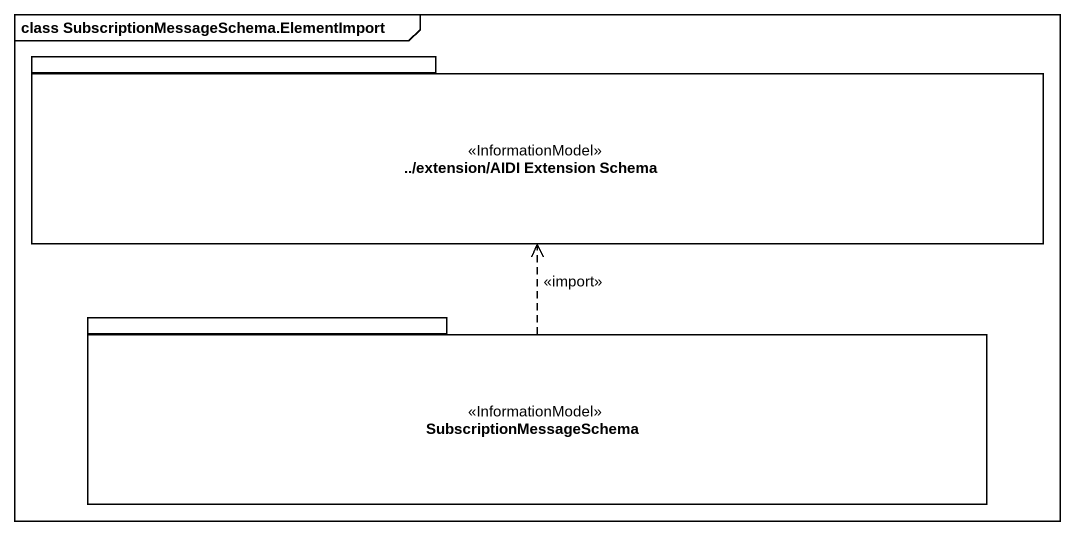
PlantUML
@startuml
mainframe class SubscriptionMessageSchema.ElementImport
package "../extension/AIDI Extension Schema" as extension_AIDI_Extension <<InformationModel>> {
}
package SubscriptionMessageSchema <<InformationModel>> {
}
SubscriptionMessageSchema .up.> extension_AIDI_Extension : <<import>>
@enduml
